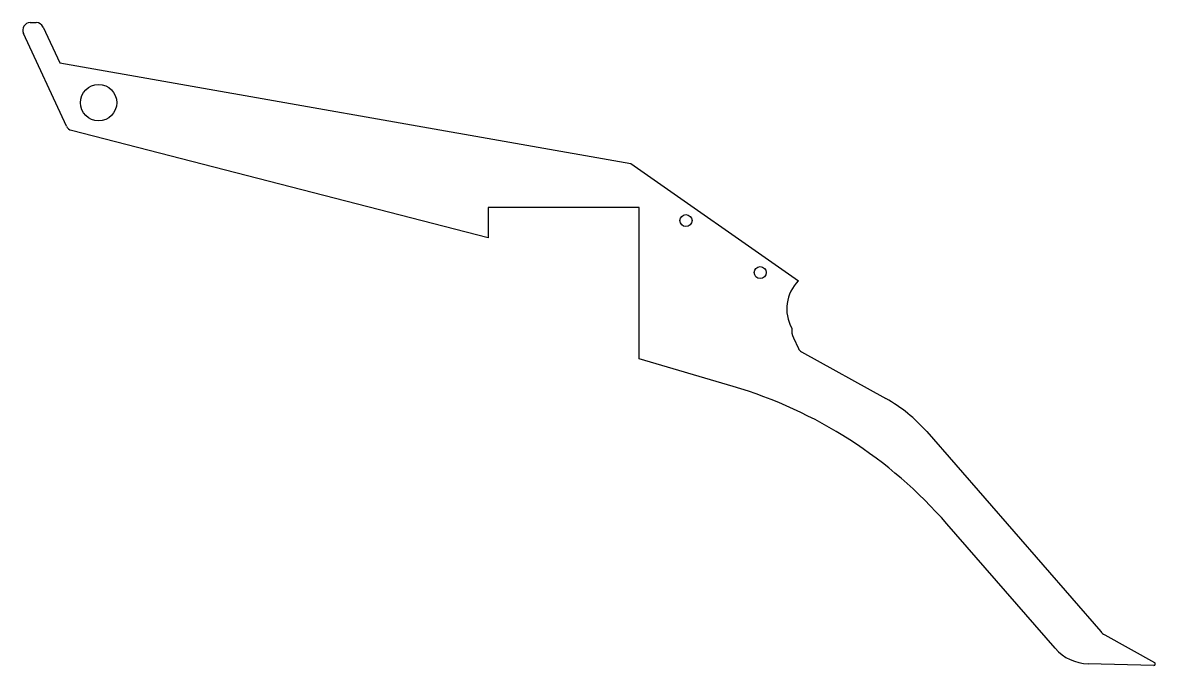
# Model space of a CAD drawing. Header units: millimetres. Extents: x 675 to 1425, y 1272 to 1698.
import ezdxf

# ---------------------------------------------------------------- set-up
doc = ezdxf.new("R2010")
doc.units = ezdxf.units.MM
doc.layers.add('_WELD Visible(Default)', color=7, linetype='Continuous', lineweight=30)

msp = doc.modelspace()

# ---------------------------------------------------------------- linework, layer by layer
at = {"layer": '_WELD Visible(Default)'}
for p, q in [((680.27, 1697.62), (684.24, 1697.62)), ((688.78, 1694.73), (699.8, 1670.99)), ((704.25, 1629.11), (675.73, 1690.52)), ((699.8, 1670.99), (1077.75, 1604.35)), ((983.24, 1555.26), (707.53, 1626.37)), ((1077.75, 1604.35), (1188.51, 1526.79)), ((1083.24, 1575.26), (983.24, 1575.26)), ((983.24, 1575.26), (983.24, 1555.26)), ((1083.24, 1475.26), (1083.24, 1575.26)), ((1185.3, 1489.03), (1188.54, 1482.05)), ((1190.65, 1479.78), (1246.47, 1448.86)), ((1145.35, 1456.91), (1083.24, 1475.26)), ((1273.46, 1427.02), (1388.57, 1294.69)), ((1358.39, 1283.67), (1286.7, 1366.09)), ((1391.27, 1292.5), (1424.22, 1274.25)), ((1423.71, 1272.38), (1380.34, 1273.36))]:
    msp.add_line(p, q, dxfattribs=at)
for centre, radius in [((725.53, 1644.68), 12), ((1114.16, 1566.64), 4), ((1163.31, 1532.23), 4)]:
    msp.add_circle(centre, radius, dxfattribs=at)
for centre, radius, start, end in [((680.27, 1692.62), 5, 90, 204.90674), ((684.24, 1692.62), 5, 24.90674, 90), ((708.78, 1631.22), 5, 204.90674, 255.53728), ((1207.16, 1508.24), 26.31, 135.15107, 208.88535), ((1197.09, 1494.51), 13, 175.49583, 204.90674), ((1193.07, 1484.16), 5, 204.90674, 241.01746), ((1060.34, 1169.21), 300, 41.01746, 73.53853), ((1198.01, 1361.39), 100, 41.01746, 61.01746), ((1396.11, 1301.25), 10, 221.01746, 241.01746), ((1381.03, 1303.36), 30, 221.01746, 268.69471), ((1423.73, 1273.38), 1, 268.69471, 61.01746)]:
    msp.add_arc(centre, radius, start, end, dxfattribs=at)

doc.saveas('drawing.dxf')
